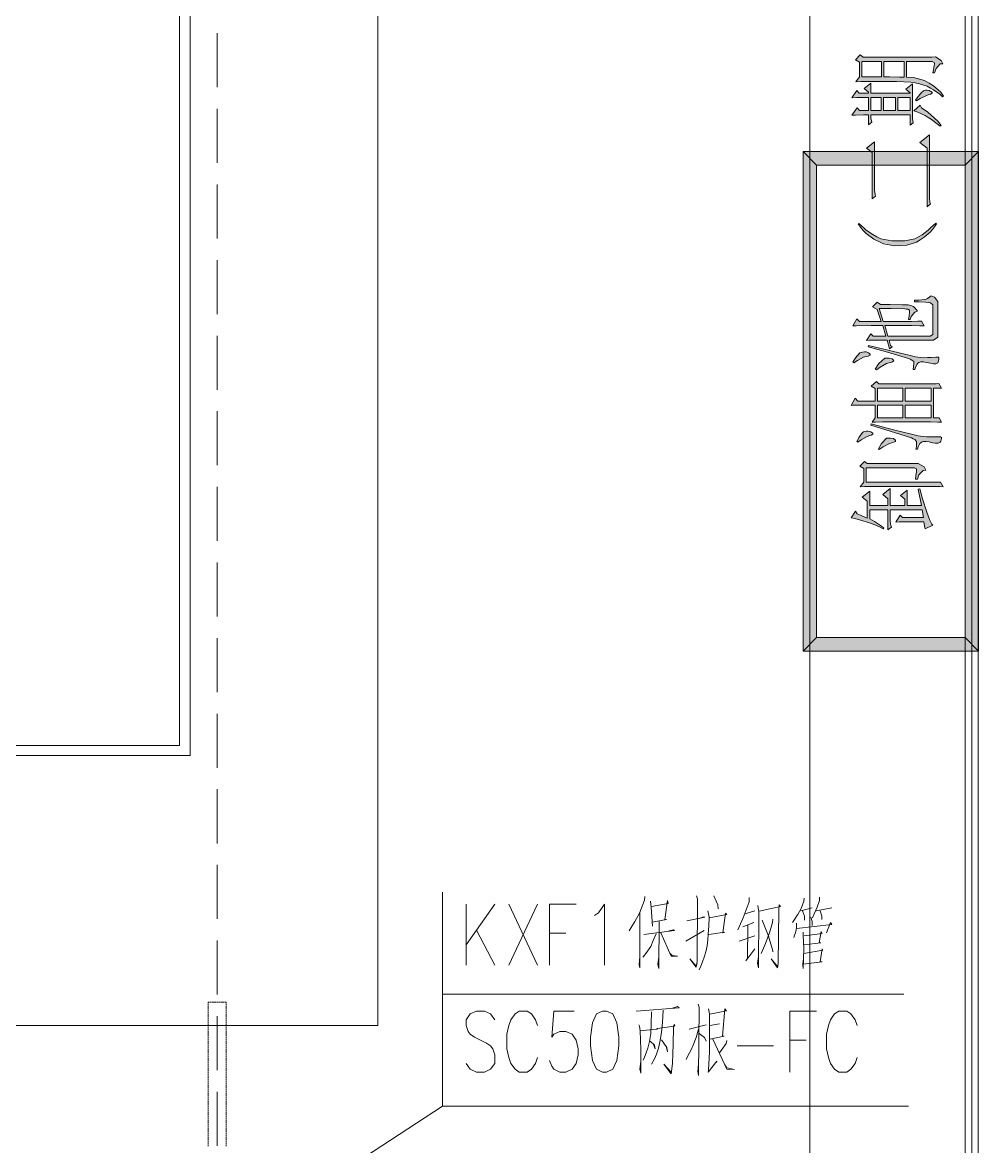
# Model space of a CAD drawing. Header units: millimetres. Extents: x -4415 to 173792, y -78716 to 47289.
# Drawn here: x 62598 to 80300, y -34442 to -13627 of the extents above; entities that cross this region are included whole.
import ezdxf

# ---------------------------------------------------------------- set-up
doc = ezdxf.new("R2010")
doc.units = ezdxf.units.MM

msp = doc.modelspace()

# ---------------------------------------------------------------- hatches: boundary and pattern name
h = msp.add_hatch(color=0)
h.paths.add_polyline_path([(79456, -14559), (79467, -14503), (79480, -14423), (79482, -14398), (79483, -14373), (79444, -14348), (79404, -14348), (78965, -14348), (78965, -14640), (79093, -14647), (79302, -14701), (79383, -14749), (79464, -14797), (79599, -14918), (79654, -14991), (79631, -15003), (79581, -14954), (79469, -14872), (79409, -14840), (79348, -14808), (79207, -14761), (79126, -14746), (79046, -14732), (78780, -14717), (78593, -14717), (78407, -14717), (78125, -14720), (78030, -14723), (78096, -14635), (78096, -14360), (78023, -14319), (78111, -14225), (78161, -14266), (79433, -14266), (79506, -14264), (79610, -14328), (79639, -14395), (79591, -14395), (79514, -14477), (79485, -14559)])
h.paths.add_polyline_path([(78549, -14635), (78652, -14635), (78838, -14638), (78921, -14640), (78921, -14348), (78549, -14348)])
h.paths.add_polyline_path([(78140, -14635), (78505, -14635), (78505, -14348), (78140, -14348)])
h = msp.add_hatch(color=0)
h.paths.add_polyline_path([(78264, -15337), (78173, -15337), (78020, -15340), (77957, -15342), (78053, -15208), (78096, -15254), (78264, -15254), (78264, -15015), (78198, -15015), (78045, -15018), (77957, -15020), (78045, -14886), (78089, -14933), (78264, -14933), (78264, -14915), (78184, -14851), (78308, -14752), (78308, -14933), (79032, -14933), (79032, -14927), (78951, -14863), (79076, -14764), (79076, -15402), (79091, -15483), (79032, -15530), (79032, -15337), (78308, -15337), (78308, -15390), (78322, -15471), (78264, -15519)])
h.paths.add_polyline_path([(78804, -15254), (79032, -15254), (79032, -15015), (78804, -15015)])
h.paths.add_polyline_path([(78542, -15254), (78760, -15254), (78760, -15015), (78542, -15015)])
h.paths.add_polyline_path([(78308, -15254), (78498, -15254), (78498, -15015), (78308, -15015)])
h = msp.add_hatch(color=0)
h.dxf.hatch_style = 2
h.paths.add_polyline_path([(79134, -15068), (79182, -14998), (79248, -14915), (79266, -14903), (79284, -14893), (79318, -14881), (79331, -14881), (79350, -14881), (79386, -14889), (79404, -14898), (79423, -14907), (79441, -14922), (79441, -14927), (79441, -14936), (79412, -14954), (79383, -14962), (79336, -14978), (79219, -15035), (79149, -15079)])
h = msp.add_hatch(color=0)
h.dxf.hatch_style = 2
h.paths.add_polyline_path([(79105, -15261), (79222, -15156), (79245, -15208), (79360, -15287), (79544, -15451), (79610, -15536), (79587, -15548), (79537, -15504), (79427, -15423), (79368, -15387), (79310, -15350), (79178, -15287)])
h = msp.add_hatch(color=0)
h.dxf.hatch_style = 2
h.paths.add_polyline_path([(79347, -17040), (79347, -15951), (79214, -15846), (79391, -15705), (79391, -16840), (79391, -16881), (79401, -16955), (79412, -16987)])
h = msp.add_hatch(color=0)
h.dxf.hatch_style = 2
h.paths.add_polyline_path([(77050, -16016), (77300, -16266), (77300, -25016), (77050, -25266)])
h = msp.add_hatch(color=0)
h.dxf.hatch_style = 2
h.paths.add_polyline_path([(80300, -16016), (80050, -16266), (77300, -16266), (77050, -16016)])
h = msp.add_hatch(color=0)
h.dxf.hatch_style = 2
h.paths.add_polyline_path([(78330, -16893), (78330, -16033), (78228, -15951), (78374, -15834), (78374, -16706), (78374, -16741), (78385, -16808), (78395, -16840)])
h = msp.add_hatch(color=0)
h.dxf.hatch_style = 2
h.paths.add_polyline_path([(80300, -25266), (80050, -25016), (80050, -16266), (80300, -16016)])
h = msp.add_hatch(color=0)
h.dxf.hatch_style = 2
h.paths.add_polyline_path([(79413, -17428), (79457, -17383), (79508, -17343), (79515, -17350), (79523, -17355), (79487, -17411), (79445, -17461), (79403, -17511), (79292, -17605), (79222, -17651), (79153, -17696), (78970, -17748), (78857, -17756), (78743, -17763), (78540, -17727), (78451, -17683), (78361, -17639), (78218, -17536), (78166, -17476), (78113, -17415), (78069, -17354), (78078, -17353), (78086, -17351), (78136, -17391), (78176, -17432), (78220, -17472), (78341, -17553), (78418, -17593), (78494, -17632), (78692, -17671), (78813, -17671), (78933, -17671), (79122, -17633), (79190, -17596), (79257, -17557), (79369, -17474)])
h = msp.add_hatch(color=0)
h.dxf.hatch_style = 2
h.paths.add_polyline_path([(78564, -19239), (78623, -19433), (79354, -19433), (79406, -19433), (79456, -19402), (79456, -19373), (79456, -18888), (79456, -18856), (79412, -18817), (79368, -18812), (79325, -18806), (79196, -18800), (79112, -18800), (79112, -18771), (79196, -18768), (79307, -18756), (79331, -18748), (79357, -18739), (79401, -18710), (79420, -18689), (79485, -18712), (79547, -18795), (79544, -18853), (79544, -19397), (79544, -19453), (79467, -19508), (79391, -19508), (78644, -19508), (78673, -19607), (78703, -19631), (78652, -19672), (78608, -19508), (78465, -19508), (78275, -19511), (78228, -19514), (78308, -19391), (78352, -19433), (78586, -19433), (78527, -19239), (78312, -19239), (78034, -19241), (77972, -19245), (78045, -19116), (78096, -19163), (78498, -19163), (78425, -18941), (78337, -18894), (78425, -18806), (78483, -18847), (78663, -18850), (78893, -18854), (78944, -18856), (78995, -18857), (79068, -18873), (79091, -18888), (79112, -18902), (79153, -18946), (79172, -18975), (79123, -18993), (79055, -19070), (79032, -19128), (79003, -19128), (79014, -19066), (79023, -18989), (79021, -18973), (79019, -18957), (78990, -18938), (78962, -18934), (78935, -18932), (78685, -18926), (78462, -18923), (78535, -19163), (79003, -19163), (79058, -19163), (79178, -19160), (79245, -19157), (79295, -19245), (79214, -19241), (79058, -19239), (78982, -19239)])
h = msp.add_hatch(color=0)
h.dxf.hatch_style = 2
h.paths.add_polyline_path([(77972, -19918), (78023, -19836), (78100, -19746), (78126, -19740), (78151, -19732), (78187, -19725), (78199, -19725), (78217, -19725), (78249, -19735), (78264, -19745), (78279, -19756), (78293, -19772), (78293, -19777), (78293, -19786), (78257, -19804), (78220, -19813), (78173, -19826), (78059, -19886), (77994, -19930)])
h = msp.add_hatch(color=0)
h.dxf.hatch_style = 2
h.paths.add_polyline_path([(78264, -19607), (78652, -19701), (79085, -19805), (79131, -19816), (79176, -19825), (79287, -19834), (79354, -19833), (79420, -19831), (79511, -19826), (79537, -19824), (79550, -19824), (79566, -19838), (79566, -19853), (79566, -19865), (79558, -19894), (79550, -19911), (79544, -19930), (79511, -19947), (79485, -19947), (79467, -19947), (79412, -19938), (79375, -19930), (79339, -19921), (79280, -19911), (79258, -19911), (79233, -19911), (79193, -19925), (79178, -19938), (79163, -19951), (79134, -20008), (79120, -20052), (79090, -20052), (79097, -19999), (79103, -19934), (79102, -19921), (79100, -19907), (79066, -19878), (79035, -19862), (79004, -19846), (78615, -19730), (78257, -19631)])
h = msp.add_hatch(color=0)
h.dxf.hatch_style = 2
h.paths.add_polyline_path([(78389, -20047), (78454, -19944), (78563, -19842), (78605, -19842), (78647, -19842), (78703, -19858), (78717, -19874), (78732, -19890), (78696, -19918), (78644, -19930), (78597, -19944), (78480, -20008), (78410, -20058)])
h = msp.add_hatch(color=0)
h.paths.add_polyline_path([(79617, -21029), (79544, -21027), (79412, -21023), (79354, -21023), (78585, -21023), (78523, -21023), (78395, -21027), (78329, -21029), (78388, -20947), (78388, -20713), (78198, -20713), (77975, -20716), (77942, -20719), (78015, -20584), (78066, -20637), (78388, -20637), (78388, -20403), (78315, -20362), (78409, -20274), (78453, -20321), (79362, -20321), (79412, -20321), (79515, -20318), (79566, -20315), (79617, -20398), (79464, -20398), (79464, -20947), (79573, -20947)])
h.paths.add_polyline_path([(78944, -20637), (79420, -20637), (79420, -20398), (78944, -20398)])
h.paths.add_polyline_path([(78432, -20637), (78900, -20637), (78900, -20398), (78432, -20398)])
h.paths.add_polyline_path([(78944, -20947), (79420, -20947), (79420, -20713), (78944, -20713)])
h.paths.add_polyline_path([(78432, -20947), (78900, -20947), (78900, -20713), (78432, -20713)])
h = msp.add_hatch(color=0)
h.dxf.hatch_style = 2
h.paths.add_polyline_path([(78044, -21386), (78088, -21307), (78152, -21219), (78172, -21210), (78193, -21202), (78224, -21193), (78234, -21193), (78249, -21193), (78284, -21202), (78304, -21210), (78323, -21219), (78344, -21234), (78344, -21240), (78344, -21249), (78315, -21266), (78286, -21275), (78238, -21293), (78128, -21354), (78066, -21398)])
h = msp.add_hatch(color=0)
h.dxf.hatch_style = 2
h.paths.add_polyline_path([(78315, -21059), (78702, -21161), (79136, -21271), (79182, -21281), (79227, -21290), (79339, -21298), (79406, -21298), (79471, -21298), (79557, -21298), (79577, -21298), (79597, -21298), (79617, -21310), (79617, -21322), (79617, -21330), (79608, -21358), (79599, -21378), (79590, -21396), (79552, -21415), (79523, -21415), (79497, -21415), (79445, -21410), (79420, -21403), (79383, -21395), (79325, -21386), (79302, -21386), (79281, -21386), (79245, -21399), (79230, -21412), (79214, -21426), (79185, -21483), (79170, -21527), (79141, -21527), (79149, -21480), (79154, -21416), (79152, -21400), (79151, -21384), (79118, -21352), (79087, -21336), (79056, -21320), (78666, -21193), (78307, -21081)])
h = msp.add_hatch(color=0)
h.dxf.hatch_style = 2
h.paths.add_polyline_path([(78446, -21520), (78502, -21424), (78595, -21326), (78633, -21325), (78671, -21323), (78723, -21332), (78736, -21342), (78749, -21352), (78761, -21368), (78761, -21374), (78761, -21383), (78728, -21400), (78695, -21410), (78651, -21421), (78534, -21483), (78461, -21532)])
h = msp.add_hatch(color=0)
h.dxf.hatch_style = 2
h.paths.add_polyline_path([(79134, -22082), (79141, -22024), (79149, -21941), (79149, -21919), (79149, -21895), (79116, -21872), (79084, -21872), (78220, -21872), (78220, -22141), (79594, -22141), (79646, -22223), (79581, -22219), (79474, -22217), (79435, -22217), (78330, -22217), (78297, -22217), (78187, -22219), (78111, -22223), (78176, -22141), (78176, -21883), (78103, -21843), (78191, -21754), (78235, -21795), (79105, -21795), (79185, -21793), (79295, -21854), (79325, -21919), (79274, -21921), (79196, -22004), (79172, -22082)])
h = msp.add_hatch(color=0)
h.dxf.hatch_style = 2
h.paths.add_polyline_path([(79280, -22796), (79257, -22650), (78666, -22650), (78666, -22831), (78666, -22869), (78677, -22940), (78687, -22972), (78622, -23024), (78622, -22650), (78285, -22650), (78285, -22819), (78373, -22867), (78505, -22951), (78549, -22989), (78534, -23006), (78464, -22969), (78316, -22904), (78238, -22877), (78159, -22852), (78011, -22813), (77942, -22802), (78022, -22679), (78052, -22726), (78113, -22752), (78209, -22793), (78241, -22808), (78241, -22492), (78146, -22416), (78285, -22304), (78285, -22574), (78622, -22574), (78622, -22445), (78526, -22369), (78666, -22258), (78666, -22574), (78936, -22574), (78936, -22451), (78856, -22387), (78980, -22287), (78980, -22574), (79243, -22574), (79184, -22270), (79214, -22263), (79265, -22445), (79342, -22694), (79368, -22760), (79393, -22828), (79437, -22916), (79455, -22936), (79309, -23006), (79306, -22977), (79295, -22910), (79287, -22872), (78987, -22872), (78944, -22872), (78833, -22875), (78768, -22877), (78848, -22750), (78892, -22796)])
h = msp.add_hatch(color=0)
h.dxf.hatch_style = 2
h.paths.add_polyline_path([(77050, -25266), (77300, -25016), (80050, -25016), (80300, -25266)])

# ---------------------------------------------------------------- linework, layer by layer
at = {"color": 0, "lineweight": 0}
for points in [[(65701, -27198), (65701, 21384)], [(65701, -27198), (65701, 21384)], [(65502, -27014), (65502, 21199)], [(65502, -27014), (65502, 21199)], [(69175, -32199), (69174, 18384)], [(77175, -38119), (77175, 16384)], [(80055, -38119), (80055, 16384)], [(80175, -38119), (80175, 16384)], [(80295, -38119), (80294, 16384)], [(66202, -14827), (66202, -13827)], [(66202, -16227), (66202, -15227)], [(66202, -17627), (66202, -16627)], [(66202, -19027), (66202, -18027)], [(66202, -20427), (66202, -19427)], [(66202, -21827), (66202, -20827)], [(66202, -23227), (66202, -22227)], [(66202, -24627), (66202, -23628)], [(66202, -26027), (66202, -25028)], [(66202, -27427), (66202, -26427)], [(65502, -27014), (35944, -27014)], [(65502, -27014), (35944, -27014)], [(65701, -27198), (35946, -27198)], [(65701, -27198), (35946, -27198)], [(66202, -28828), (66202, -27827)], [(66202, -30228), (66202, -29227)], [(70377, -33694), (70377, -29732)], [(70814, -31081), (70814, -29951)], [(71341, -29951), (70814, -30704)], [(71606, -31081), (72134, -29951)], [(71606, -29951), (72134, -31081)], [(72359, -31081), (72359, -29951), (72850, -29951)], [(73189, -30165), (73264, -30112), (73377, -29951), (73377, -31081)], [(74124, -29811), (74116, -29877), (74023, -30119), (73938, -30274), (73870, -30384), (73831, -30450)], [(74224, -29899), (74240, -30010), (74262, -30362), (74255, -30284), (74525, -30240), (74494, -30240), (74540, -29888), (74555, -29943), (74247, -29998)], [(75080, -29799), (75095, -29855), (75088, -31012), (75080, -31090), (75073, -31123), (74957, -30968), (75073, -31100), (75088, -31046)], [(75397, -29799), (75443, -29899), (75474, -29966), (75482, -30042)], [(76053, -29833), (76053, -29910), (75945, -30207), (75891, -30318), (75845, -30428)], [(76238, -30086), (76632, -29998), (76608, -29966), (76601, -30064), (76593, -31046), (76585, -31100), (76578, -31134), (76462, -30968), (76585, -31112)], [(77072, -29844), (77064, -29899), (77017, -30031), (76956, -30142), (76948, -30152), (76894, -30240), (76855, -30296)], [(77357, -29822), (77357, -29888), (77311, -30010), (77256, -30131), (77226, -30207)], [(74031, -30108), (74031, -31134), (74016, -31079), (74031, -30924)], [(75289, -30075), (75312, -30196), (75305, -30362), (75296, -30506), (75289, -30615), (75274, -30726), (75250, -30836), (75219, -30935), (75189, -31023), (75158, -31100), (75127, -31167)], [(75312, -30207), (75637, -30142), (75613, -30119), (75567, -30483), (75605, -30472), (75305, -30516)], [(75976, -30131), (76160, -30075)], [(76215, -29976), (76230, -30098), (76223, -31134), (76208, -31046), (76223, -30924)], [(77010, -30075), (77218, -30020)], [(77041, -30075), (77079, -30175), (77079, -30252)], [(77295, -30075), (77581, -30020)], [(77365, -30075), (77396, -30175), (77396, -30240)], [(74386, -30263), (74378, -31144), (74363, -31067), (74378, -30935)], [(74896, -30263), (75235, -30196), (75204, -30186), (75134, -30219)], [(76138, -30296), (75937, -30373)], [(76029, -30351), (76022, -30958), (75991, -31002), (76160, -30780)], [(76493, -30230), (76485, -30296), (76431, -30483), (76346, -30715), (76276, -30870)], [(76292, -30252), (76416, -30560), (76416, -30571), (76462, -30715), (76485, -30792), (76493, -30836)], [(76932, -30307), (76932, -30384), (76925, -30428), (76910, -30483), (76894, -30527), (76879, -30571)], [(76932, -30406), (77581, -30329), (77558, -30296), (77488, -30483)], [(77195, -30196), (77218, -30274), (77218, -30351)], [(71002, -30435), (71341, -31081)], [(72359, -30488), (72661, -30488)], [(74332, -30506), (74277, -30627), (74231, -30736), (74170, -30826), (74124, -30891), (74085, -30935)], [(74100, -30516), (74671, -30439), (74649, -30428), (74563, -30450)], [(74417, -30483), (74610, -30914), (74725, -30914), (74625, -30902), (74587, -30858)], [(74880, -30638), (75219, -30439)], [(76160, -30539), (75867, -30638)], [(77056, -30472), (77056, -30527), (77064, -30780), (77056, -31144), (77048, -31079), (77056, -30991)], [(77072, -30539), (77403, -30494), (77387, -30462), (77350, -30671), (77380, -30671), (77064, -30704)], [(66202, -31627), (66202, -30628)], [(77064, -30870), (77419, -30803), (77403, -30780), (77365, -31023), (77403, -31023), (77056, -31067)], [(70377, -31618), (78914, -31618)], [(66033, -31767), (66061, -31767)], [(66033, -31781), (66033, -31767)], [(66033, -31820), (66033, -31793)], [(66033, -31858), (66033, -31831)], [(66073, -31767), (66100, -31767)], [(66110, -31767), (66138, -31767)], [(66149, -31767), (66177, -31767)], [(66188, -31767), (66216, -31767)], [(66226, -31767), (66254, -31767)], [(66265, -31767), (66293, -31767)], [(66304, -31767), (66330, -31767)], [(66342, -31767), (66370, -31767), (66370, -31781)], [(66370, -31793), (66370, -31820)], [(66370, -31831), (66370, -31858)], [(75109, -31805), (75126, -31860), (75117, -33128), (75102, -33051), (75117, -32919)], [(66033, -31897), (66033, -31869)], [(66033, -31936), (66033, -31908)], [(66033, -31974), (66033, -31946)], [(66033, -32013), (66033, -31985)], [(66033, -32051), (66033, -32024)], [(66202, -33027), (66202, -32028)], [(66370, -31869), (66370, -31897)], [(66370, -31908), (66370, -31936)], [(66370, -31946), (66370, -31974)], [(66370, -31985), (66370, -32013)], [(66370, -32024), (66370, -32051)], [(71341, -32094), (71266, -31987), (71154, -31933), (71002, -31933), (70890, -31987), (70814, -32094), (70814, -32203), (70852, -32310), (70890, -32364), (70965, -32418), (71191, -32526), (71266, -32580), (71304, -32633), (71341, -32741), (71341, -32903), (71266, -33010), (71154, -33064), (71002, -33064), (70890, -33010), (70814, -32903)], [(72134, -32203), (72096, -32094), (72020, -31987), (71945, -31933), (71794, -31933), (71718, -31987), (71643, -32094), (71606, -32203), (71568, -32364), (71568, -32633), (71606, -32795), (71643, -32903), (71718, -33010), (71794, -33064), (71945, -33064), (72020, -33010), (72096, -32903), (72134, -32795)], [(72812, -31933), (72435, -31933), (72397, -32418), (72435, -32364), (72548, -32310), (72661, -32310), (72775, -32364), (72850, -32472), (72887, -32633), (72887, -32741), (72850, -32903), (72775, -33010), (72661, -33064), (72548, -33064), (72435, -33010), (72397, -32956), (72359, -32849)], [(73960, -31938), (74755, -31871), (74724, -31849), (74632, -31882)], [(74245, -31948), (74238, -32168), (74230, -32346), (74207, -32499), (74175, -32620), (74145, -32708), (74114, -32786), (74091, -32842)], [(74245, -32919), (74299, -32819), (74338, -32731), (74376, -32620), (74407, -32478), (74431, -32323), (74446, -32147), (74461, -31915)], [(75303, -31893), (75318, -31982), (75318, -32356), (75318, -32378), (75318, -32664), (75318, -32687), (75303, -33028), (75295, -33062), (75457, -32863), (75449, -32886)], [(75325, -31992), (75634, -31926), (75603, -31893), (75557, -32400), (75588, -32400), (75325, -32455)], [(76808, -33064), (76808, -31933), (77297, -31933)], [(78051, -32203), (78013, -32094), (77938, -31987), (77863, -31933), (77712, -31933), (77636, -31987), (77561, -32094), (77524, -32203), (77486, -32364), (77486, -32633), (77524, -32795), (77561, -32903), (77636, -33010), (77712, -33064), (77863, -33064), (77938, -33010), (78013, -32903), (78051, -32795)], [(36003, -32199), (69175, -32199)], [(66033, -32089), (66033, -32062)], [(66033, -32128), (66033, -32101)], [(66033, -32166), (66033, -32138)], [(66033, -32205), (66033, -32177)], [(66033, -32244), (66033, -32216)], [(66033, -32282), (66033, -32254)], [(66370, -32062), (66370, -32089)], [(66370, -32101), (66370, -32128)], [(66370, -32138), (66370, -32166)], [(66370, -32177), (66370, -32205)], [(66370, -32216), (66370, -32244)], [(66370, -32254), (66370, -32282)], [(74013, -32191), (74022, -32212), (74037, -32301), (74045, -32643), (74045, -32951), (74045, -33084), (74029, -33007), (74045, -32863)], [(74037, -32301), (74330, -32268), (74346, -32268), (74354, -32257), (74662, -32212), (74678, -32202), (74662, -32179), (74654, -32224), (74647, -32555), (74639, -32720), (74632, -32907), (74608, -33095), (74470, -32919), (74608, -33062)], [(75256, -32191), (74940, -32268)], [(75325, -32202), (75503, -32168)], [(66033, -32321), (66033, -32293)], [(66033, -32358), (66033, -32332)], [(66033, -32397), (66033, -32370)], [(66033, -32436), (66033, -32409)], [(66033, -32474), (66033, -32447)], [(66370, -32293), (66370, -32321)], [(66370, -32332), (66370, -32358)], [(66370, -32370), (66370, -32397)], [(66370, -32409), (66370, -32436)], [(66370, -32447), (66370, -32474)], [(74431, -32466), (74531, -32610), (74538, -32687), (74523, -32610)], [(75117, -32268), (75071, -32422), (75017, -32566), (74971, -32664), (74925, -32752), (74886, -32830)], [(75126, -32346), (75225, -32422), (75256, -32488)], [(75380, -32455), (75642, -33007), (75781, -33018), (75642, -32984), (75603, -32930)], [(66033, -32513), (66033, -32485)], [(66033, -32552), (66033, -32524)], [(66033, -32590), (66033, -32562)], [(66033, -32628), (66033, -32601)], [(66033, -32667), (66033, -32640)], [(66033, -32705), (66033, -32678)], [(66370, -32485), (66370, -32513)], [(66370, -32524), (66370, -32552)], [(66370, -32562), (66370, -32590)], [(66370, -32601), (66370, -32628)], [(66370, -32640), (66370, -32667)], [(66370, -32678), (66370, -32705)], [(74223, -32488), (74299, -32566), (74315, -32632), (74284, -32555)], [(75642, -32478), (75627, -32532), (75503, -32708)], [(75828, -32580), (76506, -32580)], [(76808, -32472), (77109, -32472)], [(66033, -32744), (66033, -32716)], [(66033, -32783), (66033, -32755)], [(66033, -32821), (66033, -32793)], [(66033, -32860), (66033, -32832)], [(66033, -32898), (66033, -32871)], [(66370, -32716), (66370, -32744)], [(66370, -32755), (66370, -32783)], [(66370, -32793), (66370, -32821)], [(66370, -32832), (66370, -32860)], [(66370, -32871), (66370, -32898)], [(66033, -32936), (66033, -32909)], [(66033, -32975), (66033, -32948)], [(66033, -33013), (66033, -32986)], [(66033, -33052), (66033, -33024)], [(66033, -33091), (66033, -33063)], [(66370, -32909), (66370, -32936)], [(66370, -32948), (66370, -32975)], [(66370, -32986), (66370, -33013)], [(66370, -33024), (66370, -33052)], [(66370, -33063), (66370, -33091)], [(66033, -33129), (66033, -33101)], [(66033, -33168), (66033, -33140)], [(66033, -33205), (66033, -33179)], [(66033, -33244), (66033, -33217)], [(66033, -33283), (66033, -33256)], [(66033, -33321), (66033, -33294)], [(66370, -33101), (66370, -33129)], [(66370, -33140), (66370, -33168)], [(66370, -33179), (66370, -33205)], [(66370, -33217), (66370, -33244)], [(66370, -33256), (66370, -33283)], [(66370, -33294), (66370, -33321)], [(66033, -33360), (66033, -33332)], [(66033, -33399), (66033, -33371)], [(66033, -33437), (66033, -33409)], [(66033, -33476), (66033, -33448)], [(66033, -33514), (66033, -33487)], [(66202, -34427), (66202, -33428)], [(66370, -33332), (66370, -33360)], [(66370, -33371), (66370, -33399)], [(66370, -33409), (66370, -33437)], [(66370, -33448), (66370, -33476)], [(66370, -33487), (66370, -33514)], [(66033, -33552), (66033, -33525)], [(66033, -33591), (66033, -33564)], [(66033, -33630), (66033, -33602)], [(66033, -33668), (66033, -33640)], [(66033, -33707), (66033, -33679)], [(66033, -33745), (66033, -33718)], [(66202, -36423), (70377, -33694)], [(66370, -33525), (66370, -33552)], [(66370, -33564), (66370, -33591)], [(66370, -33602), (66370, -33630)], [(66370, -33640), (66370, -33668)], [(66370, -33679), (66370, -33707)], [(66370, -33718), (66370, -33745)], [(70377, -33694), (79006, -33694)], [(66033, -33783), (66033, -33756)], [(66033, -33822), (66033, -33795)], [(66033, -33860), (66033, -33833)], [(66033, -33899), (66033, -33871)], [(66033, -33938), (66033, -33910)], [(66370, -33756), (66370, -33783)], [(66370, -33795), (66370, -33822)], [(66370, -33833), (66370, -33860)], [(66370, -33871), (66370, -33899)], [(66370, -33910), (66370, -33938)], [(66033, -33976), (66033, -33948)], [(66033, -34015), (66033, -33987)], [(66033, -34054), (66033, -34026)], [(66033, -34091), (66033, -34064)], [(66033, -34130), (66033, -34103)], [(66370, -33948), (66370, -33976)], [(66370, -33987), (66370, -34015)], [(66370, -34026), (66370, -34054)], [(66370, -34064), (66370, -34091)], [(66370, -34103), (66370, -34130)], [(66033, -34168), (66033, -34140)], [(66033, -34207), (66033, -34179)], [(66033, -34246), (66033, -34218)], [(66033, -34284), (66033, -34256)], [(66033, -34323), (66033, -34295)], [(66033, -34361), (66033, -34334)], [(66370, -34140), (66370, -34168)], [(66370, -34179), (66370, -34207)], [(66370, -34218), (66370, -34246)], [(66370, -34256), (66370, -34284)], [(66370, -34295), (66370, -34323)], [(66370, -34334), (66370, -34361)], [(66033, -34399), (66033, -34372)], [(66033, -34438), (66033, -34411)], [(66370, -34372), (66370, -34399)], [(66370, -34411), (66370, -34438)]]:
    msp.add_lwpolyline(points, dxfattribs=at)
for points in [[(79456, -14559), (79467, -14503), (79480, -14423), (79482, -14398), (79483, -14373), (79444, -14348), (79404, -14348), (78965, -14348), (78965, -14640), (79093, -14647), (79302, -14701), (79383, -14749), (79464, -14797), (79599, -14918), (79654, -14991), (79631, -15003), (79581, -14954), (79469, -14872), (79409, -14840), (79348, -14808), (79207, -14761), (79126, -14746), (79046, -14732), (78780, -14717), (78593, -14717), (78407, -14717), (78125, -14720), (78030, -14723), (78096, -14635), (78096, -14360), (78023, -14319), (78111, -14225), (78161, -14266), (79433, -14266), (79506, -14264), (79610, -14328), (79639, -14395), (79591, -14395), (79514, -14477), (79485, -14559)], [(78140, -14635), (78505, -14635), (78505, -14348), (78140, -14348)], [(78549, -14635), (78652, -14635), (78838, -14638), (78921, -14640), (78921, -14348), (78549, -14348)], [(78264, -15337), (78173, -15337), (78020, -15340), (77957, -15342), (78053, -15208), (78096, -15254), (78264, -15254), (78264, -15015), (78198, -15015), (78045, -15018), (77957, -15020), (78045, -14886), (78089, -14933), (78264, -14933), (78264, -14915), (78184, -14851), (78308, -14752), (78308, -14933), (79032, -14933), (79032, -14927), (78951, -14863), (79076, -14764), (79076, -15402), (79091, -15483), (79032, -15530), (79032, -15337), (78308, -15337), (78308, -15390), (78322, -15471), (78264, -15519)], [(79134, -15068), (79182, -14998), (79248, -14915), (79266, -14903), (79284, -14893), (79318, -14881), (79331, -14881), (79350, -14881), (79386, -14889), (79404, -14898), (79423, -14907), (79441, -14922), (79441, -14927), (79441, -14936), (79412, -14954), (79383, -14962), (79336, -14978), (79219, -15035), (79149, -15079)], [(78308, -15254), (78498, -15254), (78498, -15015), (78308, -15015)], [(78542, -15254), (78760, -15254), (78760, -15015), (78542, -15015)], [(78804, -15254), (79032, -15254), (79032, -15015), (78804, -15015)], [(79105, -15261), (79222, -15156), (79245, -15208), (79360, -15287), (79544, -15451), (79610, -15536), (79587, -15548), (79537, -15504), (79427, -15423), (79368, -15387), (79310, -15350), (79178, -15287)], [(79347, -17040), (79347, -15951), (79214, -15846), (79391, -15705), (79391, -16840), (79391, -16881), (79401, -16955), (79412, -16987)], [(77050, -16016), (77300, -16266), (77300, -25016), (77050, -25266)], [(80300, -16016), (80050, -16266), (77300, -16266), (77050, -16016)], [(78330, -16893), (78330, -16033), (78228, -15951), (78374, -15834), (78374, -16706), (78374, -16741), (78385, -16808), (78395, -16840)], [(80300, -25266), (80050, -25016), (80050, -16266), (80300, -16016)], [(79413, -17428), (79457, -17383), (79508, -17343), (79515, -17350), (79523, -17355), (79487, -17411), (79445, -17461), (79403, -17511), (79292, -17605), (79222, -17651), (79153, -17696), (78970, -17748), (78857, -17756), (78743, -17763), (78540, -17727), (78451, -17683), (78361, -17639), (78218, -17536), (78166, -17476), (78113, -17415), (78069, -17354), (78078, -17353), (78086, -17351), (78136, -17391), (78176, -17432), (78220, -17472), (78341, -17553), (78418, -17593), (78494, -17632), (78692, -17671), (78813, -17671), (78933, -17671), (79122, -17633), (79190, -17596), (79257, -17557), (79369, -17474)], [(78564, -19239), (78623, -19433), (79354, -19433), (79406, -19433), (79456, -19402), (79456, -19373), (79456, -18888), (79456, -18856), (79412, -18817), (79368, -18812), (79325, -18806), (79196, -18800), (79112, -18800), (79112, -18771), (79196, -18768), (79307, -18756), (79331, -18748), (79357, -18739), (79401, -18710), (79420, -18689), (79485, -18712), (79547, -18795), (79544, -18853), (79544, -19397), (79544, -19453), (79467, -19508), (79391, -19508), (78644, -19508), (78673, -19607), (78703, -19631), (78652, -19672), (78608, -19508), (78465, -19508), (78275, -19511), (78228, -19514), (78308, -19391), (78352, -19433), (78586, -19433), (78527, -19239), (78312, -19239), (78034, -19241), (77972, -19245), (78045, -19116), (78096, -19163), (78498, -19163), (78425, -18941), (78337, -18894), (78425, -18806), (78483, -18847), (78663, -18850), (78893, -18854), (78944, -18856), (78995, -18857), (79068, -18873), (79091, -18888), (79112, -18902), (79153, -18946), (79172, -18975), (79123, -18993), (79055, -19070), (79032, -19128), (79003, -19128), (79014, -19066), (79023, -18989), (79021, -18973), (79019, -18957), (78990, -18938), (78962, -18934), (78935, -18932), (78685, -18926), (78462, -18923), (78535, -19163), (79003, -19163), (79058, -19163), (79178, -19160), (79245, -19157), (79295, -19245), (79214, -19241), (79058, -19239), (78982, -19239)], [(77972, -19918), (78023, -19836), (78100, -19746), (78126, -19740), (78151, -19732), (78187, -19725), (78199, -19725), (78217, -19725), (78249, -19735), (78264, -19745), (78279, -19756), (78293, -19772), (78293, -19777), (78293, -19786), (78257, -19804), (78220, -19813), (78173, -19826), (78059, -19886), (77994, -19930)], [(78264, -19607), (78652, -19701), (79085, -19805), (79131, -19816), (79176, -19825), (79287, -19834), (79354, -19833), (79420, -19831), (79511, -19826), (79537, -19824), (79550, -19824), (79566, -19838), (79566, -19853), (79566, -19865), (79558, -19894), (79550, -19911), (79544, -19930), (79511, -19947), (79485, -19947), (79467, -19947), (79412, -19938), (79375, -19930), (79339, -19921), (79280, -19911), (79258, -19911), (79233, -19911), (79193, -19925), (79178, -19938), (79163, -19951), (79134, -20008), (79120, -20052), (79090, -20052), (79097, -19999), (79103, -19934), (79102, -19921), (79100, -19907), (79066, -19878), (79035, -19862), (79004, -19846), (78615, -19730), (78257, -19631)], [(78389, -20047), (78454, -19944), (78563, -19842), (78605, -19842), (78647, -19842), (78703, -19858), (78717, -19874), (78732, -19890), (78696, -19918), (78644, -19930), (78597, -19944), (78480, -20008), (78410, -20058)], [(79617, -21029), (79544, -21027), (79412, -21023), (79354, -21023), (78585, -21023), (78523, -21023), (78395, -21027), (78329, -21029), (78388, -20947), (78388, -20713), (78198, -20713), (77975, -20716), (77942, -20719), (78015, -20584), (78066, -20637), (78388, -20637), (78388, -20403), (78315, -20362), (78409, -20274), (78453, -20321), (79362, -20321), (79412, -20321), (79515, -20318), (79566, -20315), (79617, -20398), (79464, -20398), (79464, -20947), (79573, -20947)], [(78432, -20637), (78900, -20637), (78900, -20398), (78432, -20398)], [(78944, -20637), (79420, -20637), (79420, -20398), (78944, -20398)], [(78432, -20947), (78900, -20947), (78900, -20713), (78432, -20713)], [(78944, -20947), (79420, -20947), (79420, -20713), (78944, -20713)], [(78044, -21386), (78088, -21307), (78152, -21219), (78172, -21210), (78193, -21202), (78224, -21193), (78234, -21193), (78249, -21193), (78284, -21202), (78304, -21210), (78323, -21219), (78344, -21234), (78344, -21240), (78344, -21249), (78315, -21266), (78286, -21275), (78238, -21293), (78128, -21354), (78066, -21398)], [(78315, -21059), (78702, -21161), (79136, -21271), (79182, -21281), (79227, -21290), (79339, -21298), (79406, -21298), (79471, -21298), (79557, -21298), (79577, -21298), (79597, -21298), (79617, -21310), (79617, -21322), (79617, -21330), (79608, -21358), (79599, -21378), (79590, -21396), (79552, -21415), (79523, -21415), (79497, -21415), (79445, -21410), (79420, -21403), (79383, -21395), (79325, -21386), (79302, -21386), (79281, -21386), (79245, -21399), (79230, -21412), (79214, -21426), (79185, -21483), (79170, -21527), (79141, -21527), (79149, -21480), (79154, -21416), (79152, -21400), (79151, -21384), (79118, -21352), (79087, -21336), (79056, -21320), (78666, -21193), (78307, -21081)], [(78446, -21520), (78502, -21424), (78595, -21326), (78633, -21325), (78671, -21323), (78723, -21332), (78736, -21342), (78749, -21352), (78761, -21368), (78761, -21374), (78761, -21383), (78728, -21400), (78695, -21410), (78651, -21421), (78534, -21483), (78461, -21532)], [(79134, -22082), (79141, -22024), (79149, -21941), (79149, -21919), (79149, -21895), (79116, -21872), (79084, -21872), (78220, -21872), (78220, -22141), (79594, -22141), (79646, -22223), (79581, -22219), (79474, -22217), (79435, -22217), (78330, -22217), (78297, -22217), (78187, -22219), (78111, -22223), (78176, -22141), (78176, -21883), (78103, -21843), (78191, -21754), (78235, -21795), (79105, -21795), (79185, -21793), (79295, -21854), (79325, -21919), (79274, -21921), (79196, -22004), (79172, -22082)], [(79280, -22796), (79257, -22650), (78666, -22650), (78666, -22831), (78666, -22869), (78677, -22940), (78687, -22972), (78622, -23024), (78622, -22650), (78285, -22650), (78285, -22819), (78373, -22867), (78505, -22951), (78549, -22989), (78534, -23006), (78464, -22969), (78316, -22904), (78238, -22877), (78159, -22852), (78011, -22813), (77942, -22802), (78022, -22679), (78052, -22726), (78113, -22752), (78209, -22793), (78241, -22808), (78241, -22492), (78146, -22416), (78285, -22304), (78285, -22574), (78622, -22574), (78622, -22445), (78526, -22369), (78666, -22258), (78666, -22574), (78936, -22574), (78936, -22451), (78856, -22387), (78980, -22287), (78980, -22574), (79243, -22574), (79184, -22270), (79214, -22263), (79265, -22445), (79342, -22694), (79368, -22760), (79393, -22828), (79437, -22916), (79455, -22936), (79309, -23006), (79306, -22977), (79295, -22910), (79287, -22872), (78987, -22872), (78944, -22872), (78833, -22875), (78768, -22877), (78848, -22750), (78892, -22796)], [(77050, -25266), (77300, -25016), (80050, -25016), (80300, -25266)], [(73339, -31933), (73227, -31987), (73151, -32149), (73114, -32418), (73114, -32580), (73151, -32849), (73227, -33010), (73339, -33064), (73414, -33064), (73528, -33010), (73603, -32849), (73641, -32580), (73641, -32418), (73603, -32149), (73528, -31987), (73414, -31933)]]:
    msp.add_lwpolyline(points, close=True, dxfattribs=at)

doc.saveas('drawing.dxf')
